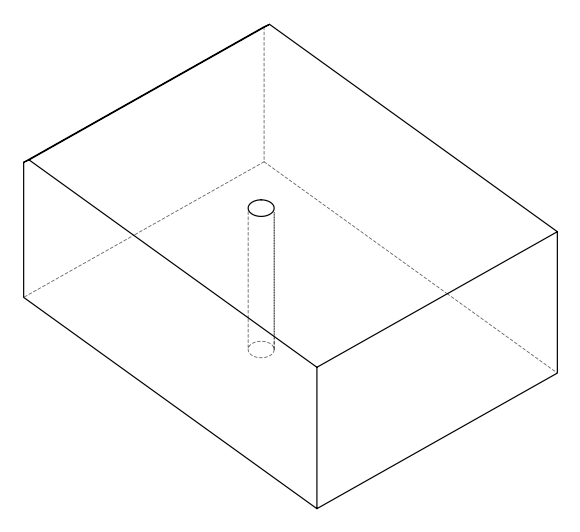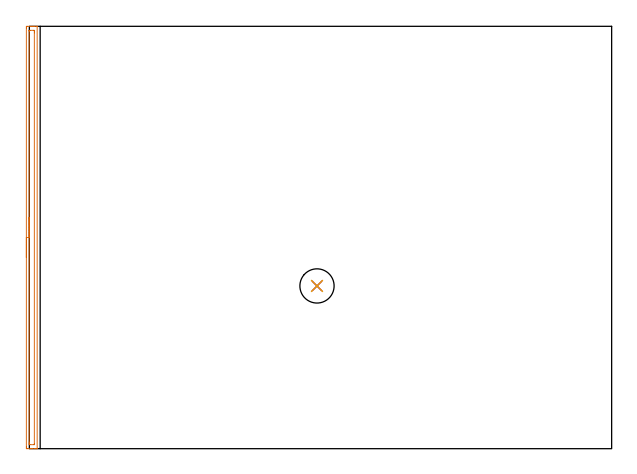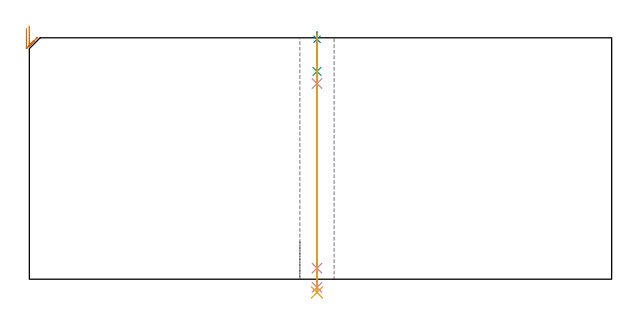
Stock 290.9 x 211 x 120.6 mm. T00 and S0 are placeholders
(PLAN: 5 operations, 4 tool changes, 4.8 min)
(1 AREA_MILL | FG_CHAMFER_SURFACE | UGT0205_001 | 3.57 min | 3081 mm3)
(2 SPOT_DRILL | STEP1HOLE | NXT0321_9005460120000 | 0.03 min | 4 mm3)
(3 DRILL_BLIND_HOLE_INTO_CENTER | STEP1HOLE | NXT0301_083 | 0.08 min | 1514 mm3)
(4 GUN_DRILL_THROUGH_HOLE | STEP1HOLE | UGT0307_008 | 0.6 min | 9971 mm3)
(5 DRILL_TO_ENLARGE_THROUGH_HOLE | STEP1HOLE | UGT0301_242 | 0.52 min | 16178 mm3)
(TOOL UGT0205_001 | Chamfer Mill 20 x 3 x 45 deg. | D20 FL50 Z2)
(TOOL NXT0321_9005460120000 | NC Spot Drill, 142deg, 12mm, Carbide, Uncoated | D12 PA142 FL30 Z2)
(TOOL NXT0301_083 | Carbide Drill 11.2mm [860.1-1120-056A1-MM 2214] | D11.2 PA140 FL72 Z2)
(TOOL UGT0307_008 | Gun Drill 11 mm | D11 PA130 FL24 Z1)
(TOOL UGT0301_242 | Twist Drill 17.1 mm | D17.1 PA118 FL130 Z2)
(OP 1 AREA_MILL)
G17 G21 G94 G90
T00 M6
G54
G17 G0 G90 X-1.5 Y95.5 S1061 M3
G43 Z130.6 H0
Z125.2
G94 G1 Y95.538 Z124.328 F250.
Y95.652 Z123.463
Y95.841 Z122.612
Y96.103 Z121.78
Y96.437 Z120.974
Y96.84 Z120.2
Y97.308 Z119.464
Y97.84 Z118.772
Y98.429 Z118.129
Y99.072 Z117.54
Y99.764 Z117.008
Y100.5 Z116.54
Y101.274 Z116.137
Y102.08 Z115.803
Y102.912 Z115.541
Y103.764 Z115.352
Y104.628 Z115.238
Y105.5 Z115.2
Y209.993
X-1.499 Y210.391 Z115.201
X-1.494 Y210.88 Z115.203
X-1.491 Y210.991 Z115.205
X-1.01 Y211. Z115.685
X0.758 Z117.452
X1.32 Z118.017
X1.642 Z118.338
X2.204 Z118.901
X2.526 Z119.221
X3.544 Z120.243
X3.883 Y210.993 Z120.575
X3.897 Y210.991 Z120.588
X3.9 Y210.837 Z120.6
Y0.162
X3.897 Y0.009 Z120.588
X3.883 Y0.008 Z120.575
X3.544 Y0. Z120.243
X3.17 Z119.869
X2.526 Z119.221
X1.32 Z118.017
X0.758 Z117.452
X-1.01 Y0.001 Z115.685
X-1.248 Y0.003 Z115.448
X-1.491 Y0.009 Z115.205
X-1.494 Y0.12 Z115.203
X-1.499 Y0.609 Z115.201
X-1.5 Y1.103 Z115.2
Y105.5
X-0.086 Z116.614
Y208.606
X-0.085 Y208.819 Z116.615
X-0.082 Y208.925 Z116.618
X-0.079 Y208.975 Z116.621
X-0.071 Y208.99 Z116.629
X-0.023 Y208.993 Z116.677
X0.368 Y208.999 Z117.068
X2.137 Z118.837
X2.367 Y208.994 Z119.067
X2.47 Y208.99 Z119.17
X2.484 Y208.648 Z119.184
X2.485 Y208.606 Z119.185
X2.486 Y207.754 Z119.186
Y2.394
X2.485 Y2.181 Z119.185
X2.482 Y2.075 Z119.182
X2.479 Y2.025 Z119.179
X2.471 Y2.01 Z119.171
X2.422 Y2.008 Z119.122
X2.032 Y2.001 Z118.732
X0.263 Z116.963
X0.033 Y2.006 Z116.733
X-0.07 Y2.01 Z116.63
X-0.084 Y2.352 Z116.616
X-0.085 Y2.394 Z116.615
X-0.086 Y3.246 Z116.614
Y105.5
Y106.372 Z116.652
Y107.236 Z116.766
Y108.088 Z116.955
Y108.92 Z117.217
Y109.726 Z117.551
Y110.5 Z117.954
Y111.236 Z118.423
Y111.928 Z118.954
Y112.571 Z119.543
Y113.16 Z120.186
Y113.692 Z120.878
Y114.16 Z121.614
Y114.563 Z122.388
Y114.897 Z123.194
Y115.159 Z124.026
Y115.348 Z124.878
Y115.462 Z125.743
Y115.5 Z126.614
G0 Z130.6
M5
M2
(OP 2 SPOT_DRILL)
G17 G21 G94 G90
T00 M6
G54
G17 G0 G90 X143.7 Y81.3 S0 M3
G43 Z130.6 H0
G94 G81 G98 Z119.864 F250. R123.6
G80
M5
M2
(OP 3 DRILL_BLIND_HOLE_INTO_CENTER)
G17 G21 G94 G90
T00 M6
G54
G17 G0 G90 X143.7 Y81.3 S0 M3
G43 Z130.6 H1
G94 G81 G98 Z103.8 F250. R122.6
G80
M5
M2
(OP 4 GUN_DRILL_THROUGH_HOLE)
G17 G21 G94 G90
T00 M6
G54
G17 G0 G90 X143.7 Y81.3 M8
G43 Z130.6 H0
Z116.703
S716 M3
G94 G1 Z97.737 F125. M26
G4 X.084
Z5.5 F250.
G4 X.084
Z-4.065 F125.
G4 X.084
M5
M9
G0 Z116.703
Z130.6
M2
(OP 5 DRILL_TO_ENLARGE_THROUGH_HOLE)
G17 G21 G94 G90
T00 M6
G54
G17 G0 G90 X143.7 Y81.3 S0 M3
G43 Z130.6 H0
G94 G73 G98 Z-6.637 F250. Q15.905 R122.6
G80
M5
M2
